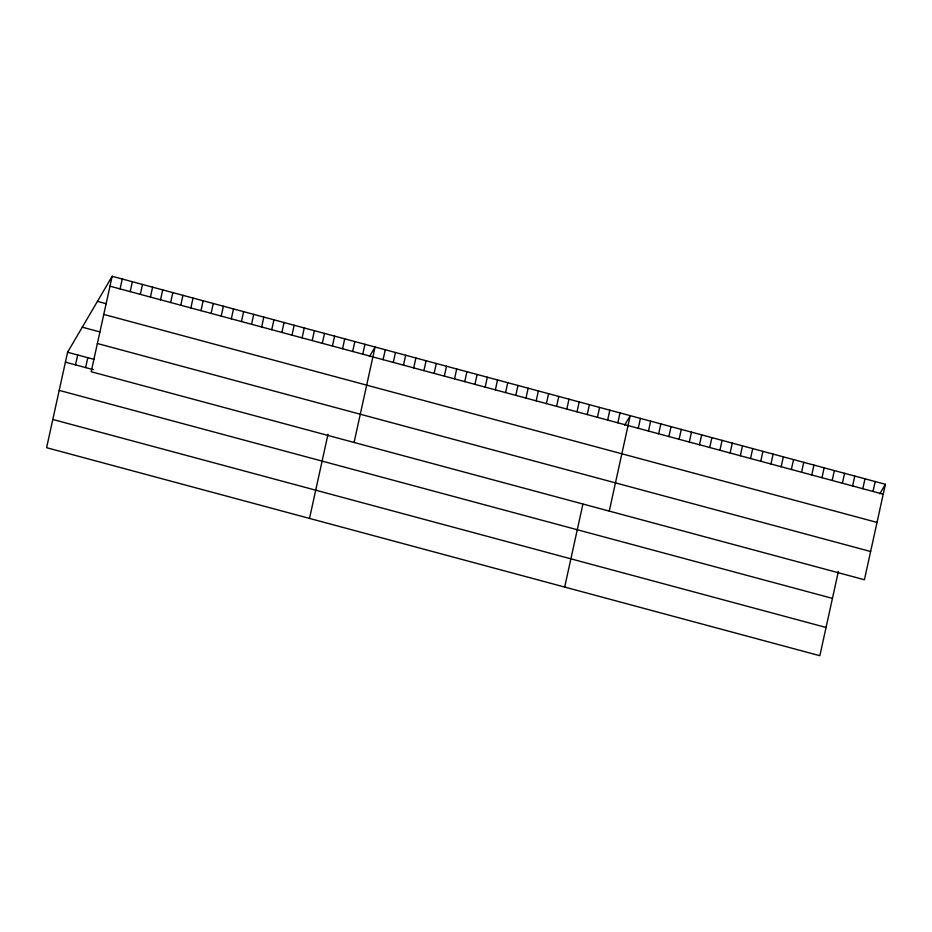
<?xml version="1.0" encoding="UTF-8"?>
<svg xmlns="http://www.w3.org/2000/svg" width="932" height="932" viewBox="0 0 932 932"><rect width="100%" height="100%" fill="white"/><g stroke="black" fill="none" stroke-linecap="round" stroke-linejoin="round"><path stroke-width="1.4" d="M112.155 276.291L91.173 371.74L864.418 579.739L885.4 484.302L112.155 276.291L67.582 352.261L46.6 447.698L819.845 655.709L838.357 571.491M75.527 364.866L77.694 354.976M85.639 367.592L87.806 357.69M120.088 288.908L122.267 279.017M130.2 291.623L132.379 281.732M140.313 294.349L142.491 284.458M150.425 297.063L152.603 287.173M160.537 299.789L162.716 289.899M170.649 302.504L172.828 292.613M180.761 305.23L182.94 295.339M190.874 307.944L193.052 298.054M200.986 310.671L203.164 300.768M211.098 313.385L213.277 303.494M221.21 316.111L223.389 306.209M231.322 318.826L233.501 308.935M241.435 321.552L243.613 311.649M251.547 324.266L253.725 314.375M261.659 326.981L263.826 317.09M271.771 329.707L273.938 319.816M281.883 332.421L284.05 322.53M291.996 335.147L294.163 325.256M302.108 337.862L304.275 327.971M312.22 340.588L314.387 330.697M322.321 343.302L324.499 333.411M332.433 346.028L334.611 336.137M342.545 348.743L344.724 338.852M309.506 518.425L328.017 434.219M352.657 351.469L354.836 341.578M362.769 354.183L364.948 344.292M354.078 442.467L375.06 347.019L369.456 356.56M383.087 359.647L385.265 349.756M393.292 362.397L395.471 352.506M403.509 365.146L405.676 355.255M413.715 367.884L415.882 357.993M423.92 370.633L426.099 360.742M434.126 373.382L436.304 363.492M444.331 376.12L446.51 366.229M454.536 378.87L456.715 368.979M464.742 381.619L466.92 371.728M474.947 384.368L477.126 374.466M485.164 387.106L487.331 377.215M495.37 389.856L497.537 379.965M505.575 392.605L507.754 382.702M515.78 395.343L517.959 385.452M525.986 398.092L528.164 388.201M536.191 400.842L538.37 390.939M546.397 403.579L548.575 393.688M556.602 406.329L558.781 396.438M566.819 409.078L568.986 399.187M577.024 411.816L579.191 401.925M587.23 414.565L589.397 404.674M597.435 417.315L599.614 407.424M564.676 587.067L582.896 504.2M607.641 420.052L609.819 410.162M617.846 422.802L620.025 412.911M609.248 511.109L630.23 415.66L624.626 425.202M638.257 428.289L640.435 418.398M648.474 431.038L650.641 421.148M658.679 433.788L660.846 423.897M668.885 436.526L671.052 426.635M679.09 439.275L681.269 429.384M689.296 442.024L691.474 432.133M699.501 444.762L701.679 434.871M709.706 447.511L711.885 437.621M719.912 450.261L722.09 440.37M730.117 452.999L732.296 443.108M740.334 455.748L742.501 445.857M750.54 458.497L752.707 448.607M760.745 461.235L762.924 451.344M770.95 463.985L773.129 454.094M781.156 466.734L783.334 456.843M791.361 469.483L793.54 459.581M801.567 472.221L803.745 462.33M811.772 474.971L813.951 465.08M821.989 477.72L824.156 467.817M832.194 480.458L834.361 470.567M842.4 483.207L844.578 473.316M852.605 485.956L854.784 476.054M862.811 488.694L864.989 478.803M873.016 491.444L875.195 481.553M879.796 493.844L885.4 484.302M109.976 286.182L883.221 494.193M97.452 301.362L106.295 303.739M103.778 314.422L877.012 522.421M82.296 327.19L99.992 331.943M97.382 343.512L870.616 551.511M67.582 352.261L94.132 359.391M65.415 362.152L93.223 369.631M59.205 390.38L832.451 598.379M52.809 419.47L826.055 627.469"/></g></svg>
